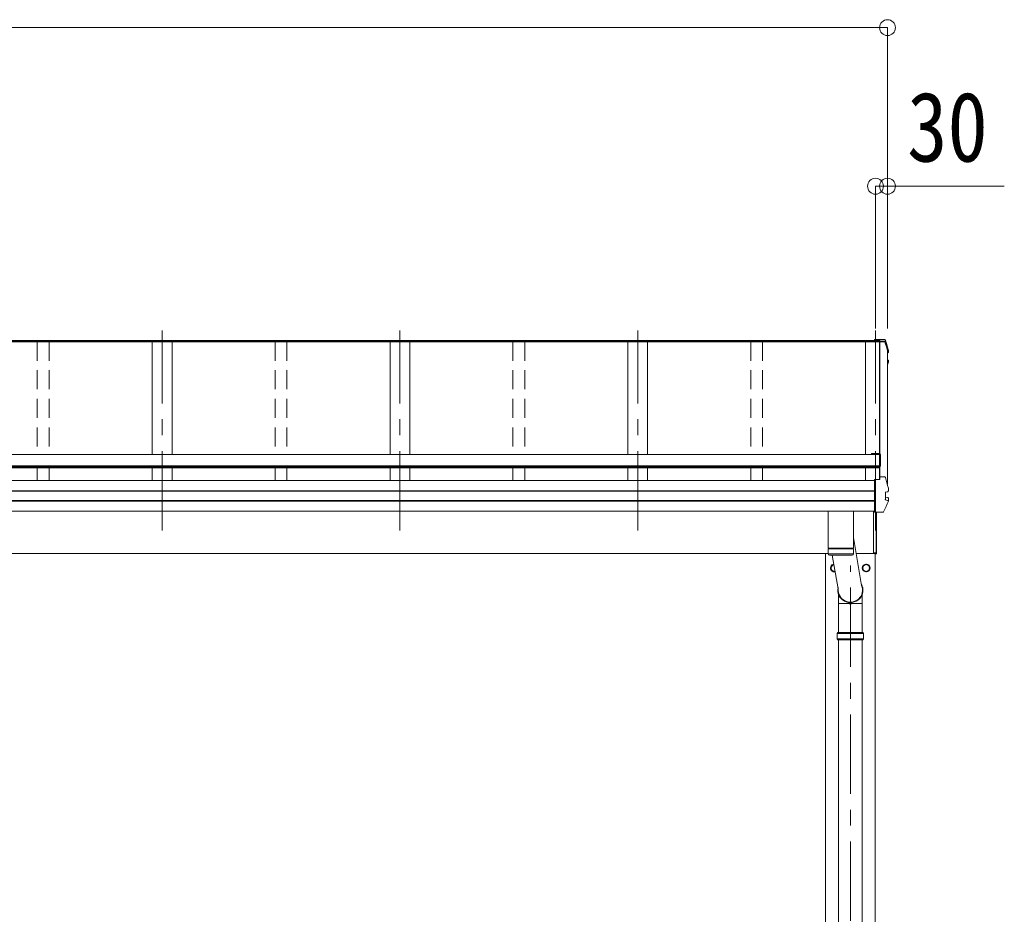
# Model space of a CAD drawing. Units: millimetres at full size, sheet at 1:40; details may follow other scales. Extents: x -11243 to 11243, y -7760 to 7760.
# Drawn here: x -4293 to -1808, y -2779 to -523 of the extents above; entities that cross this region are included whole.
import ezdxf
from ezdxf.enums import TextEntityAlignment as Align

# ---------------------------------------------------------------- set-up
doc = ezdxf.new("R2010")
doc.units = ezdxf.units.MM
doc.header["$LTSCALE"] = 40
doc.header["$PDMODE"] = 32
doc.header["$PDSIZE"] = 40
doc.linetypes.add('CHAIN1', pattern=[8, 5, -1, 1, -1])
doc.linetypes.add('DASHED1', pattern=[1.8, 1.2, -0.6])
doc.layers.add('0-3_ELV2', color=7, linetype='Continuous', lineweight=9)
doc.layers.add('0-6_OTH_LINE', color=6, linetype='Continuous', lineweight=9)
doc.styles.add('ＭＳ ゴシック', font='')
doc.styles.get('ＭＳ ゴシック').set_extended_font_data('MS Gothic')

msp = doc.modelspace()

# ---------------------------------------------------------------- linework, layer by layer
at = {"layer": '0-3_ELV2', "color": 6}
for p, q in [((-2103.38, -543.05), (-2103.38, -1302.05)), ((-2133.38, -943.05), (-2133.38, -1302.05)), ((-2103.38, -943.05), (-2103.38, -1302.05)), ((-1808.5, -943.05), (-2103.38, -943.05))]:
    msp.add_line(p, q, dxfattribs=at)
at = {"layer": '0-3_ELV2', "color": 5, "linetype": 'CHAIN1'}
for p, q in [((-3933.38, -1810.88), (-3933.38, -1306.7)), ((-3333.38, -1810.88), (-3333.38, -1306.7)), ((-2733.38, -1810.88), (-2733.38, -1306.7)), ((-2133.38, -1810.88), (-2133.38, -1306.7)), ((-2196.88, -5035.4), (-2196.88, -1899.84))]:
    msp.add_line(p, q, dxfattribs=at)
at = {"layer": '0-3_ELV2', "color": 4}
for p, q in [((-2133.38, -1334.32), (-6933.38, -1334.32)), ((-2133.38, -1335.22), (-6933.38, -1335.22)), ((-2136.38, -1332.05), (-6930.38, -1332.05)), ((-3958.38, -1335.14), (-3958.38, -1619.4)), ((-3908.38, -1335.14), (-3908.38, -1619.4)), ((-3358.38, -1335.14), (-3358.38, -1619.4)), ((-3308.38, -1335.14), (-3308.38, -1619.4)), ((-2758.38, -1335.14), (-2758.38, -1619.4)), ((-2708.38, -1335.14), (-2708.38, -1619.4)), ((-2158.38, -1335.14), (-2158.38, -1619.4)), ((-2158.38, -1335.23), (-2109.94, -1335.23)), ((-2111.37, -1329.97), (-2136.38, -1329.97)), ((-2136.38, -1334.32), (-2136.38, -1329.97)), ((-2136.38, -1332.49), (-2122.18, -1332.49)), ((-2133.38, -1334.99), (-2122.56, -1334.99)), ((-2123.08, -1335.23), (-2123.08, -1682.52)), ((-2122.18, -1332.49), (-2122.56, -1334.99)), ((-2122.48, -1335.23), (-2122.48, -1678.57)), ((-2122.18, -1333.58), (-2122.4, -1335.08)), ((-2122.4, -1335.08), (-2122.4, -1334.73)), ((-2122.4, -1335.08), (-2109.99, -1335.08)), ((-2122.18, -1333.58), (-2122.18, -1332.49)), ((-2110.13, -1333.58), (-2122.18, -1333.58)), ((-2111.37, -1329.97), (-2111.37, -1329.96)), ((-2111.37, -1329.97), (-2111.37, -1329.97)), ((-2103.38, -1358.59), (-2103.38, -1695.37)), ((-2103.38, -1361.54), (-2102.69, -1361.41)), ((-2103.38, -1361.89), (-2102.61, -1361.74)), ((-2102.12, -1363.17), (-2103.38, -1363.41)), ((-2101.06, -1361.9), (-2101.06, -1357.85)), ((-2103.38, -1381.3), (-2102.55, -1381.4)), ((-2103.38, -1385.39), (-2102.01, -1385.66)), ((-2103.38, -1386.92), (-2102.54, -1387.08)), ((-2102.54, -1381.4), (-2102.55, -1381.4)), ((-2100.96, -1386.93), (-2100.96, -1382.87)), ((-2123.28, -1619.53), (-6943.48, -1619.53)), ((-2143.28, -1617.38), (-2123.28, -1617.38)), ((-2143.28, -1617.38), (-2143.28, -1619.54)), ((-2143.28, -1618.91), (-2123.28, -1618.91)), ((-2123.28, -1653.42), (-2123.28, -1618.91)), ((-2121.28, -1619.38), (-2121.28, -1648.84)), ((-2123.28, -1648.57), (-6943.48, -1648.57)), ((-2123.28, -1650.31), (-6943.48, -1650.31)), ((-2123.28, -1653.42), (-6943.48, -1653.42)), ((-3958.38, -1653.42), (-3958.38, -1685.05)), ((-3908.38, -1653.42), (-3908.38, -1685.05)), ((-3358.38, -1653.42), (-3358.38, -1685.05)), ((-3308.38, -1653.42), (-3308.38, -1685.05)), ((-2758.38, -1653.42), (-2758.38, -1685.05)), ((-2708.38, -1653.42), (-2708.38, -1685.05)), ((-2158.38, -1653.42), (-2158.38, -1684.9)), ((-2123.28, -1648.84), (-2121.28, -1648.84)), ((-2136.38, -1685.05), (-6930.38, -1685.05)), ((-2136.38, -1683.19), (-2136.38, -1682.87)), ((-2136.38, -1684.49), (-2136.38, -1683.19)), ((-2136.38, -1764.42), (-2136.38, -1684.49)), ((-2123.13, -1682.87), (-2122.4, -1678.09)), ((-2123.11, -1682.87), (-2122.56, -1679.19)), ((-2122.56, -1682.87), (-2122.56, -1679.19)), ((-2122.4, -1677.74), (-2122.18, -1676.24)), ((-2122.4, -1677.74), (-2122.4, -1678.09)), ((-2110.13, -1676.24), (-2122.18, -1676.24)), ((-2136.38, -1711.57), (-6930.38, -1711.57)), ((-2136.38, -1712.46), (-6930.38, -1712.46)), ((-2108.95, -1714.19), (-2102.69, -1713.42)), ((-2102.69, -1713.42), (-2102.69, -1713.42)), ((-2101.06, -1711.94), (-2101.06, -1704.56)), ((-2136.38, -1735.68), (-6930.38, -1735.68)), ((-2136.38, -1737.61), (-6930.38, -1737.61)), ((-2108.95, -1714.19), (-2108.95, -1714.19)), ((-2108.95, -1734), (-2108.95, -1734.01)), ((-2102.55, -1735.7), (-2108.95, -1734.01)), ((-2108.38, -1714.32), (-2108.38, -1733.54)), ((-2102.01, -1728.32), (-2107.97, -1727.16)), ((-2102.55, -1735.7), (-2102.54, -1735.7)), ((-2100.96, -1736.99), (-2100.96, -1729.59)), ((-2136.38, -1762.64), (-6930.38, -1762.64)), ((-2138.38, -1762.64), (-2138.38, -1867.48)), ((-2136.38, -1765.29), (-2136.38, -1764.42)), ((-2136.38, -1765.29), (-2115.73, -1765.29)), ((-2131.88, -1869.88), (-2131.88, -1765.29)), ((-2131.38, -1869.48), (-2131.38, -1765.29)), ((-2252.67, -1868.88), (-6933.38, -1868.88)), ((-2259.38, -4868.88), (-2259.38, -1868.88)), ((-2133.38, -1868.88), (-2182.15, -1868.88)), ((-2133.38, -1867.48), (-2138.38, -1867.48)), ((-2134.38, -1868.88), (-2134.38, -4868.88)), ((-2133.38, -1869.98), (-2133.38, -1867.48)), ((-2131.88, -1869.88), (-2131.88, -1869.88)), ((-2131.88, -1869.88), (-2131.87, -1869.94)), ((-2245.47, -1905.63), (-2245.37, -1905.63)), ((-2245.47, -1906.13), (-2245.37, -1906.13)), ((-2165.47, -1905.63), (-2165.37, -1905.63)), ((-2165.47, -1906.13), (-2165.37, -1906.13))]:
    msp.add_line(p, q, dxfattribs=at)
at = {"layer": '0-3_ELV2', "color": 4, "linetype": 'DASHED1'}
for p, q in [((-4248.38, -1335.14), (-4248.38, -1619.53)), ((-4218.38, -1335.14), (-4218.38, -1619.53)), ((-3648.38, -1335.14), (-3648.38, -1619.53)), ((-3618.38, -1335.14), (-3618.38, -1619.53)), ((-3048.38, -1335.14), (-3048.38, -1619.53)), ((-3018.38, -1335.14), (-3018.38, -1619.53)), ((-2448.38, -1335.14), (-2448.38, -1619.53)), ((-2418.38, -1335.14), (-2418.38, -1619.53)), ((-4248.38, -1653.42), (-4248.38, -1685.05)), ((-4218.38, -1653.42), (-4218.38, -1685.05)), ((-3648.38, -1653.42), (-3648.38, -1685.05)), ((-3618.38, -1653.42), (-3618.38, -1685.05)), ((-3048.38, -1653.42), (-3048.38, -1685.05)), ((-3018.38, -1653.42), (-3018.38, -1685.05)), ((-2448.38, -1653.42), (-2448.38, -1685.05)), ((-2418.38, -1653.42), (-2418.38, -1685.05))]:
    msp.add_line(p, q, dxfattribs=at)
at = {"layer": '0-3_ELV2'}
for p, q in [((-2252.88, -1856.19), (-2252.88, -1762.64)), ((-2188.88, -1762.64), (-2188.88, -1856.19)), ((-2188.88, -1829), (-2168.44, -1950.05)), ((-2252.88, -1856.19), (-2188.88, -1856.19)), ((-2252.88, -1857.19), (-2188.88, -1857.19)), ((-2252.65, -1870.24), (-2252.88, -1857.19)), ((-2248.38, -1856.19), (-2248.36, -1857.19)), ((-2193.38, -1856.19), (-2193.39, -1857.19)), ((-2188.88, -1857.19), (-2189.1, -1870.24)), ((-2189.1, -1870.19), (-2252.65, -1870.19)), ((-2249.65, -1873.19), (-2192.11, -1873.19)), ((-2227.52, -1958.65), (-2242.59, -1873.19)), ((-2166.73, -1995.6), (-2166.73, -1971.8)), ((-2226.73, -2068.88), (-2226.73, -1995.6)), ((-2199.56, -1995.94), (-2200.69, -1992.82)), ((-2193.96, -1995.31), (-2199.79, -1995.31)), ((-2194.19, -1995.94), (-2199.56, -1995.94)), ((-2194.19, -1995.94), (-2193.06, -1992.82)), ((-2166.73, -1995.6), (-2194.07, -1995.6)), ((-2167.03, -2068.88), (-2167.03, -1995.6)), ((-2229.88, -2070.88), (-2228.88, -2068.88)), ((-2229.88, -2070.88), (-2163.88, -2070.88)), ((-2229.88, -2084.88), (-2229.88, -2070.88)), ((-2229.88, -2084.88), (-2163.88, -2084.88)), ((-2229.88, -2084.88), (-2228.88, -2086.88)), ((-2228.88, -2068.88), (-2164.88, -2068.88)), ((-2163.88, -2070.88), (-2164.88, -2068.88)), ((-2163.88, -2084.88), (-2164.88, -2086.88)), ((-2163.88, -2084.88), (-2163.88, -2070.88)), ((-2164.88, -2086.88), (-2228.88, -2086.88)), ((-2226.73, -3048.88), (-2226.73, -2086.88)), ((-2167.03, -3048.88), (-2167.03, -2086.88))]:
    msp.add_line(p, q, dxfattribs=at)
at = {"layer": '0-3_ELV2', "color": 4}
for points in [[(-2136.38, -1333.99), (-2133.38, -1333.99), (-2133.38, -1334.99)], [(-2108.52, -1331.24), (-2108.64, -1330.95), (-2108.81, -1330.68), (-2109.03, -1330.46), (-2109.28, -1330.27), (-2109.56, -1330.14), (-2109.82, -1330.06), (-2110.06, -1330.02), (-2110.29, -1330), (-2110.55, -1329.98), (-2110.83, -1329.97), (-2111.14, -1329.96), (-2111.45, -1329.96)], [(-2101.1, -1357.53), (-2103.42, -1348.68), (-2105.88, -1339.92), (-2108.51, -1331.25)], [(-2101.1, -1357.54), (-2101.06, -1357.8), (-2101.06, -1357.85)], [(-2103.38, -1393.13), (-2102.46, -1390.9), (-2101.05, -1387.41)], [(-2136.38, -1682.87), (-2122.18, -1682.87), (-2122.18, -1676.24)], [(-2108.38, -1714.32), (-2108.36, -1714.2), (-2108.33, -1714.11)], [(-2102.69, -1713.42), (-2102.46, -1713.34), (-2102.26, -1713.2), (-2102.09, -1712.98), (-2101.97, -1712.7), (-2101.9, -1712.39), (-2101.89, -1712.07), (-2101.94, -1711.74)], [(-2102.61, -1713.4), (-2102.33, -1713.32), (-2102.09, -1713.25), (-2101.85, -1713.15), (-2101.57, -1712.98), (-2101.31, -1712.71), (-2101.13, -1712.37), (-2101.08, -1711.98)], [(-2101.1, -1704.25), (-2101.06, -1704.51), (-2101.06, -1704.56)], [(-2101.06, -1711.98), (-2101.06, -1711.89), (-2101.1, -1711.63)], [(-2101.05, -1737.46), (-2103.91, -1744.28), (-2106.86, -1751.01), (-2109.89, -1757.66), (-2113.02, -1764.23)], [(-2108.95, -1714.19), (-2109.03, -1714.21), (-2109.1, -1714.26), (-2109.17, -1714.34), (-2109.21, -1714.44), (-2109.24, -1714.55), (-2109.25, -1714.67)], [(-2108.95, -1734), (-2109.03, -1733.97), (-2109.1, -1733.91), (-2109.17, -1733.82), (-2109.21, -1733.72), (-2109.24, -1733.6), (-2109.25, -1733.48)], [(-2101.86, -1737.68), (-2101.77, -1737.35), (-2101.74, -1736.99), (-2101.79, -1736.63), (-2101.9, -1736.3), (-2102.07, -1736.02), (-2102.29, -1735.82), (-2102.54, -1735.7)], [(-2101.07, -1737.48), (-2101, -1737.32), (-2100.96, -1737.14), (-2100.96, -1736.97)], [(-2115.71, -1765.29), (-2115.33, -1765.28), (-2114.98, -1765.27), (-2114.67, -1765.25), (-2114.39, -1765.22), (-2114.08, -1765.15), (-2113.75, -1765.01), (-2113.44, -1764.79), (-2113.18, -1764.51), (-2113, -1764.18)], [(-2131.87, -1869.98), (-2131.88, -1869.98), (-2133.38, -1869.98)], [(-2131.87, -1869.94), (-2131.87, -1869.98), (-2131.87, -1869.98)], [(-2235.26, -1914.76), (-2236.88, -1915.69), (-2245.38, -1910.79), (-2245.38, -1900.97), (-2238.4, -1896.94)]]:
    msp.add_lwpolyline(points, dxfattribs=at)
msp.add_lwpolyline([(-2156.88, -1896.06), (-2148.38, -1900.97), (-2148.38, -1910.79), (-2156.88, -1915.69), (-2165.38, -1910.79), (-2165.38, -1900.97)], close=True, dxfattribs=at)
at = {"layer": '0-3_ELV2'}
msp.add_lwpolyline([(-2199.69, -1995.6), (-2227.03, -1995.6), (-2227.03, -1971.8)], dxfattribs=at)
at = {"layer": '0-3_ELV2', "color": 4}
for radius in [10, 8.5]:
    msp.add_circle((-2156.88, -1905.88), radius, dxfattribs=at)
for centre, radius, start, end in [((-2110.13, -1335.28), 1.7, 17.09071, 90.04324), ((-2586.39, -1481.24), 498.32, 13.87531, 17.05651), ((-2586.38, -1481.24), 499.82, 13.85121, 17.03953), ((-2102.36, -1361.9), 1.3, 280.89642, 13.7954), ((-2565.7, -1202.02), 498.64, 337.99835, 338.21754), ((-2565.7, -1202.37), 498.64, 337.99835, 338.25759), ((-2102.26, -1386.93), 1.3, 338.33785, 79.1132), ((-2102.26, -1382.87), 1.3, 0.0377, 79.0995), ((-2123.28, -1619.38), 2, 0, 90), ((-2110.13, -1677.94), 1.7, 17.09071, 90.04324), ((-2586.38, -1823.9), 499.82, 13.85121, 17.03953), ((-2107.88, -1726.67), 0.499, 180.05239, 259.08482), ((-2102.26, -1729.59), 1.3, 0.0377, 79.0995), ((-2144.03, -1854.81), 12.15, 359.0404, 0.9596), ((-2131.88, -1869.48), 0.5, 270.5, 0), ((-2236.88, -1905.88), 10, 99.72185, 280.27854), ((-2236.88, -1905.88), 8.6, 171.25399, 178.33419), ((-2236.88, -1905.88), 8.6, 181.66581, 188.74601), ((-2236.88, -1905.88), 8.5, 99.67273, 280.32766), ((-2236.88, -1905.88), 8.6, 111.25399, 128.74601), ((-2236.88, -1905.88), 8.6, 231.25399, 248.74601), ((-2156.88, -1905.88), 8.6, 171.25399, 178.33419), ((-2156.88, -1905.88), 8.6, 181.66581, 188.74601), ((-2156.88, -1905.88), 8.6, 111.25399, 128.74601), ((-2156.88, -1905.88), 8.6, 231.25399, 248.74601), ((-2156.88, -1905.88), 8.6, 51.25399, 68.74601), ((-2156.88, -1905.88), 8.6, 291.25399, 308.74601), ((-2156.88, -1905.88), 8.6, 351.25399, 8.74601)]:
    msp.add_arc(centre, radius, start, end, dxfattribs=at)
at = {"layer": '0-3_ELV2'}
for centre, start, end in [((-2249.65, -1870.19), 181, 270), ((-2192.1, -1870.19), 269.95168, 359)]:
    msp.add_arc(centre, 3, start, end, dxfattribs=at)
for major_axis, ratio, start_param, end_param in [((31.85, 0), 0.984694, 2.9335503, 6.7858594), ((30.8, 0), 0.983336, 3.0411421, 6.6778673)]:
    msp.add_ellipse((-2196.88, -1961.69), major_axis=major_axis, ratio=ratio, start_param=start_param, end_param=end_param, dxfattribs=at)
at = {"layer": '0-3_ELV2', "color": 6}
for p in [(-2103.38, -543.05), (-2133.38, -943.05), (-2103.38, -943.05)]:
    msp.add_point(p, dxfattribs=at)
at = {"layer": '0-6_OTH_LINE'}
for p, q in [((-6963.38, -543.05), (-2103.38, -543.05)), ((-2103.38, -943.05), (-2133.38, -943.05))]:
    msp.add_line(p, q, dxfattribs=at)

# ---------------------------------------------------------------- texts
at = {"layer": '0-3_ELV2', "style": 'ＭＳ ゴシック', "width": 0.85}
msp.add_text('30', height=176, dxfattribs=at).set_placement((-2053.68, -933.83), align=Align.BOTTOM_LEFT)

doc.saveas('drawing.dxf')
